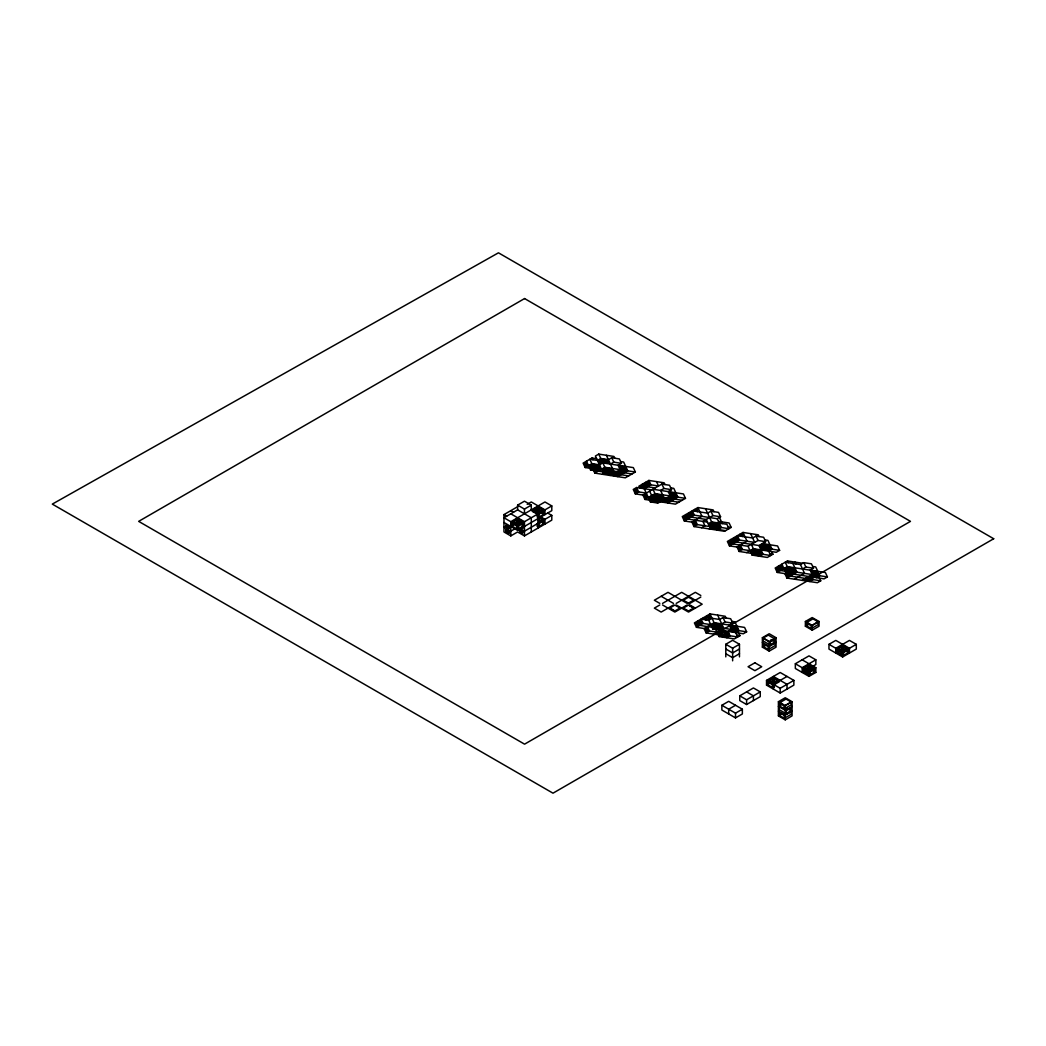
<?xml version="1.0" encoding="UTF-8"?>
<svg xmlns="http://www.w3.org/2000/svg" width="1046" height="1046" viewBox="0 0 1046 1046"><rect width="100%" height="100%" fill="white"/><g stroke="black" fill="none" stroke-linecap="round" stroke-linejoin="round"><path stroke-width="1.5" d="M762.377 647.16L762.377 637.694L769.202 633.745L776.04 637.694L776.04 647.16L769.202 651.109L762.377 647.16L766.47 644.794M769.202 651.109L769.202 641.643L776.04 637.694M596.638 458.671L592.049 457.965L583.132 463.117L585.172 467.523L589.748 468.229M614.813 458.226L613.989 456.461L598.757 454.108L595.396 456.03L603.568 473.642L611.191 474.819M584.858 463.796L585.969 463.156L586.793 464.908L585.668 465.562L584.858 463.796L586.074 463.378M503.963 522.49L517.626 530.374L551.791 510.657L551.791 505.924L517.626 525.641L503.963 517.757L517.626 509.86L517.626 505.126L524.464 501.191L531.29 505.126L531.29 509.86L538.128 513.808M585.172 467.523L591.866 463.653L599.489 464.829L602.836 462.907L633.327 467.614L635.367 472.021L625.325 477.813L594.834 473.106L593.605 470.465M547.699 513.024L551.791 515.39L551.791 520.124L524.464 535.905L517.626 531.956L510.788 535.905L503.963 531.956L503.963 514.606L517.626 506.709M589.486 465.679L591.513 464.502L593.043 467.797L591.016 468.974L589.486 465.679L591.761 465.065M598.404 460.528L600.43 459.351L601.96 462.646L599.933 463.823L598.404 460.528L600.652 459.979M527.197 504.342L531.29 501.975L544.966 509.86L544.966 514.606L537.33 510.082L537.33 507.218L538.115 507.676M593.788 465.875L597.358 465.418M602.718 460.724L606.288 460.253M586.479 461.194L590.559 469.994L593.906 468.059L601.528 469.236M610.08 475.459L620.121 469.667L618.081 465.261L621.429 463.326L619.389 458.933L611.766 457.743L608.419 459.678L600.796 458.501L597.449 460.436L589.826 459.259L593.906 468.059M598.94 465.222L593.056 464.319L594.586 467.614L600.443 468.516L598.94 465.222L597.436 466.006M609.387 463.365L607.857 460.07L606.366 460.855M593.278 464.777L598.234 465.548L596.207 466.712L598.56 466.019M602.208 459.625L607.164 460.397L605.137 461.561L607.478 460.868M517.626 505.126L524.464 509.075L531.29 505.126M598.207 468.177L598.927 466.83M597.867 467.444L599.031 467.052M595.893 470.818L595.135 470.7M597.737 470.02L599.018 469.275M598.024 470.608L600.051 469.445L594.337 468.556L592.311 469.732L598.024 470.608L597.279 469.013M594.834 473.106L604.876 467.3L635.367 472.021M610.459 464.084L613.806 462.149L621.429 463.326M602.496 469.327L604.523 468.15L606.052 471.445L604.026 472.622L602.496 469.327L604.745 468.778M506.016 525.249L509.088 526.635L508.748 528.413L506.016 526.831L506.016 525.249L509.088 526.635M512.501 522.464L512.501 525.327L511.716 524.883L511.716 522.006L516.829 519.051L517.613 519.509M537.33 507.218L532.205 510.173L539.043 514.122L544.168 511.167L544.168 514.031L539.043 516.986L537.199 516.986L537.199 514.122L544.038 510.173L538.206 506.787L532.937 509.82L532.937 510.67M512.448 521.666L517.705 518.62L523.536 522.006L523.536 524.87L522.739 525.34L522.83 521.575L517.561 524.621L512.448 521.666L512.448 522.503M522.739 522.464L523.667 523L523.667 525.863L518.541 528.818L516.698 528.818L511.586 525.863L511.586 523L518.411 519.051L518.411 521.915L523.536 524.87M506.016 526.831L509.088 528.217M511.716 524.883L516.829 521.928L516.829 519.051M533.486 512.305L537.33 510.082M522.412 522.098L519.679 520.516L519.679 522.098L521.039 522.882M511.586 525.863L512.501 525.327M517.613 522.372L518.411 521.915M538.115 510.54L538.912 510.082L544.038 513.037L544.038 510.173M510.788 526.439L517.626 522.49L517.626 517.757M535.395 512.239L538.128 510.657L538.128 505.924M606.798 469.523L610.367 469.053M506.016 529.982L509.088 531.368L508.748 533.146L506.016 531.564L506.016 529.982L509.088 531.368M519.679 522.098L521.392 522.686M602.457 474.283L606.915 471.707L614.538 472.884L606.366 455.285M613.479 472.164L611.949 468.87L609.217 470.36L612.198 470.883M611.57 469.667L610.119 470.504L610.681 471.733M532.937 509.82L538.062 512.775L543.332 509.742L543.24 513.494L544.038 513.037M506.016 531.564L509.088 532.95M511.586 523L516.698 525.955L523.536 522.006M511.716 522.006L518.541 525.955L523.667 523M514.894 528.805L510.788 531.172L503.963 527.223M610.759 473.668L612.028 472.923M611.034 474.256L613.061 473.093L607.347 472.204L605.32 473.38L611.034 474.256L610.289 472.661M620.003 467.484L623.573 467.013M625.142 466.83L619.271 465.915L620.801 469.209L626.659 470.125L625.142 466.83L622.422 468.32L624.763 467.627M618.552 471.315L620.553 470.164L626.253 471.04L624.227 472.217L618.526 471.328M519.679 529.982L522.752 531.368L522.412 533.146L519.679 531.564L519.679 529.982L522.752 531.368M522.412 528.413L522.752 526.635L522.412 528.413L521.039 527.615M538.115 520.006L538.912 519.548L539.043 514.122M519.679 531.564L522.752 532.95M617.258 475.485L618.526 474.753M620.605 473.55L621.873 472.818M623.952 471.615L625.233 470.883M617.532 476.087L619.559 474.91L613.858 474.021L611.832 475.198L617.532 476.087L616.8 474.479M620.879 474.152L622.906 472.975L617.205 472.099L615.205 473.25L620.879 474.152L620.147 472.557M538.062 522.255L543.332 519.208L539.488 516.986M617.702 476.636L627.744 470.844L623.651 462.044L620.618 461.574M543.332 519.208L543.24 522.961L544.038 522.503L544.038 519.64L537.199 523.588L537.199 526.452L539.043 526.452L544.168 523.497L544.168 520.633L538.206 517.09M551.791 515.39L524.464 531.172L520.359 528.805M538.115 523.052L539.043 523.588L544.168 520.633M651.854 489.881L636.609 487.514L633.261 489.45L635.301 493.856L642.924 495.033L661.896 484.076L669.518 485.252L671.558 489.659L668.211 491.594L670.251 495.987L657.986 503.074L650.364 501.897L642.192 484.298M664.942 484.546L664.132 482.794L648.886 480.428L638.845 486.233L639.655 487.985M634.987 490.129L636.112 489.489L636.922 491.241L635.811 491.895L634.987 490.129L636.203 489.698M641.185 488.234L640.57 486.913L641.682 486.259L641.943 488.351M643.918 484.978L645.029 484.324L645.853 486.089L644.741 486.73L643.918 484.978L645.134 484.546M647.265 483.043L648.376 482.402L649.2 484.154L648.089 484.808L647.265 483.043L648.481 482.611M640.57 486.913L641.786 486.482M635.301 493.856L638.648 491.921L646.271 493.097M644.231 488.704L650.926 484.834L658.549 486.011L656.509 481.618M644.65 495.712L645.774 495.059L646.585 496.824L645.474 497.465L644.65 495.712L645.879 495.281M642.924 495.033L644.964 499.426L655.018 493.634L685.496 498.354L683.456 493.947L652.966 489.24L657.058 498.04L664.681 499.217L660.588 490.417L663.935 488.482L671.558 489.659M649.278 497.582L651.305 496.419L652.835 499.713L650.808 500.89L649.278 497.582L651.566 496.968M652.626 495.66L654.652 494.483L656.182 497.778L654.155 498.955L652.626 495.66L654.874 495.098M656.94 495.856L660.51 495.386M650.364 501.897L657.058 498.04M662.798 498.367L661.49 495.543L659.359 496.693L662.275 497.203M660.693 496L662.079 495.203L663.609 498.497L657.738 497.582L656.208 494.287L662.079 495.203M655.489 499.687L657.476 498.537L663.19 499.413L661.164 500.589L655.45 499.7M661.7 496L660.248 496.837L660.824 498.066M657.542 501.923L658.81 501.191M660.889 499.988L662.157 499.256M657.816 502.525L659.843 501.348L654.129 500.472L652.103 501.635L657.816 502.525L657.071 500.929M670.146 493.804L673.702 493.346M675.285 493.163L669.414 492.248L670.944 495.543L676.788 496.445L675.285 493.163L672.565 494.653L674.905 493.96M667.4 501.819L668.669 501.086M670.748 499.883L672.016 499.151M674.095 497.948L675.363 497.216M667.675 502.407L669.702 501.243L663.988 500.354L661.961 501.531L667.675 502.407L666.93 500.812M671.022 500.485L673.049 499.308L667.335 498.432L665.334 499.583L671.022 500.485L670.277 498.877M674.369 498.55L676.396 497.373L670.682 496.497L668.682 497.648L674.369 498.55L673.624 496.955M667.832 502.969L677.873 497.177L673.794 488.364L670.748 487.894M685.496 498.354L675.455 504.146L660.209 501.792M697.904 507.558L682.28 516.58L684.319 520.973L691.942 522.15L701.984 516.358L697.904 507.558L713.15 509.912L713.96 511.677M684.006 517.247L685.13 516.606L685.941 518.371L684.829 519.012L684.006 517.247L685.222 516.829M687.353 515.325L688.477 514.671L689.288 516.436L688.176 517.077L687.353 515.325L688.569 514.894M690.7 513.39L691.824 512.736L692.635 514.501L691.524 515.142L690.7 513.39L691.916 512.958M696.898 511.481L696.283 510.16L697.394 509.52L697.656 511.599M696.283 510.16L697.499 509.742M684.319 520.973L694.361 515.181L717.229 518.711L720.576 516.776L718.537 512.383L710.914 511.206L707.567 513.141L692.321 510.775L694.361 515.181M693.668 522.83L694.792 522.189L695.603 523.941L694.492 524.595L693.668 522.83L694.884 522.412M691.942 522.15L693.982 526.556L697.329 524.621L709.528 526.504M720.576 516.776L712.954 515.6L702.912 521.405L704.952 525.798L701.605 527.733M708.299 523.863L711.646 521.941L726.892 524.294L728.931 528.701L713.686 526.334L709.227 528.91M709.266 523.954L711.293 522.791L712.823 526.086L710.796 527.249L709.266 523.954L711.555 523.34M713.581 524.151L717.138 523.693M718.72 523.497L712.849 522.595L714.379 525.89L720.223 526.792L718.72 523.497L716 525L718.341 524.294M719.269 523.118L720.956 522.216L721.531 523.471M711.372 528.426L717.072 529.315M717.53 528.295L718.798 527.563M717.804 528.897L719.831 527.72L714.117 526.831L712.091 528.008L717.804 528.897L717.059 527.289M716.85 530.087L721.309 527.511L717.229 518.711M718.458 521.353L729.127 523L731.167 527.406L724.473 531.276L693.982 526.556M743 532.44L727.375 541.462L729.415 545.855L737.038 547.032L747.079 541.24L743 532.44L758.245 534.794L759.056 536.559M729.101 542.129L730.226 541.488L731.036 543.253L729.925 543.894L729.101 542.129L730.33 541.71M732.448 540.194L733.573 539.553L734.384 541.318L733.272 541.959L732.448 540.194L733.677 539.775M735.796 538.272L736.92 537.618L737.731 539.383L736.619 540.024L735.796 538.272L737.025 537.84M741.993 536.363L741.379 535.042L742.503 534.401L742.752 536.48M741.379 535.042L742.595 534.624M729.415 545.855L739.47 540.063L754.702 542.416L750.623 533.617M734.07 537.592L736.109 541.998L758.978 545.528L765.672 541.658L763.632 537.265L756.01 536.088L752.662 538.01L737.417 535.657L739.47 540.063M738.777 547.712L739.888 547.071L740.699 548.823L739.587 549.477L738.777 547.712L739.993 547.293M737.038 547.032L739.091 551.438L742.438 549.503L750.047 550.68M730.723 539.527L732.762 543.92L748.008 546.287L758.049 540.481L765.672 541.658M746.7 552.615L753.395 548.745L776.263 552.288L779.61 550.353L777.57 545.96L762.325 543.593L764.365 547.999L779.61 550.353M751.015 550.771L753.042 549.595L754.571 552.903L752.545 554.066L751.015 550.771L753.264 550.222M759.945 545.62L761.972 544.443L763.502 547.738L761.475 548.915L759.945 545.62L762.194 545.071M659.817 604.967L654.351 608.118L661.177 612.067L673.48 604.967M662.549 603.385L681.678 592.337L702.18 604.183L688.516 612.067L676.213 604.967M755.33 550.967L758.899 550.51M764.26 545.816L767.816 545.358M748.008 546.287L752.1 555.086L755.447 553.151L770.68 555.504L768.64 551.111L771.987 549.176L767.908 540.377L764.861 539.906M761.187 553.491L759.88 550.654L757.749 551.817L760.089 551.111M761.017 549.935L764.365 547.999M759.082 551.124L760.468 550.314L761.998 553.609L756.127 552.706L754.597 549.412L760.468 550.314M769.398 545.162L763.528 544.247L765.057 547.555L770.902 548.457L769.398 545.162L767.908 545.947M763.737 544.718L768.705 545.489L766.679 546.653L769.019 545.96M759.278 555.112L760.547 554.367M768.209 549.961L769.477 549.215M676.213 603.385L695.342 592.337L700.807 595.501M759.553 555.701L761.58 554.537L755.866 553.648L753.839 554.825L759.553 555.701L758.808 554.105M768.483 550.549L770.51 549.385L764.796 548.496L762.769 549.673L768.483 550.549L767.738 548.954M674.526 605.268L669.662 608.079L674.775 611.034L680.044 608.001L675.154 605.281M759.723 556.263L763.07 554.328L758.978 545.528M688.503 603.111L693.72 600.103L688.503 597.201L683.326 600.195L688.412 603.058M771.687 551.582L772.916 554.223L767.333 557.44L752.1 555.086M687.144 604.967L674.84 612.067L662.549 604.967M689.876 603.385L700.807 597.07M688.19 605.281L683.326 608.079L688.503 611.008M688.451 611.034L693.72 608.001L688.974 605.255M802.713 563.297L787.468 560.944L775.191 568.03L777.23 572.424L784.853 573.613L789.312 571.024L827.425 576.921L825.386 572.528L787.272 566.631L777.23 572.424M776.917 568.71L778.041 568.056L778.852 569.822L777.74 570.462L776.917 568.71L778.132 568.279M780.264 566.775L781.388 566.121L782.199 567.886L781.087 568.527L780.264 566.775L781.48 566.344M784.892 568.645L786.919 567.481L788.449 570.776L786.422 571.953L784.892 568.645L787.141 568.096M726.081 618.029L725.257 616.264L710.012 613.91L694.4 622.919L696.44 627.325L704.063 628.502L714.104 622.71L744.582 627.417L746.635 631.823L743.288 633.758L712.797 629.038L706.665 615.833M696.126 623.599L697.237 622.958L698.061 624.71L696.937 625.364L696.126 623.599L697.342 623.181M699.473 621.664L700.585 621.023L701.408 622.788L700.284 623.429L699.473 621.664L700.689 621.246M705.658 619.768L705.056 618.448L706.168 617.807L706.429 619.886M708.404 616.512L709.515 615.872L710.326 617.624L709.214 618.278L708.404 616.512L709.619 616.094M705.056 618.448L706.272 618.016M789.207 568.841L792.763 568.383M795.875 571.495L794.345 568.2L791.626 569.691L793.966 568.998M789.312 571.024L785.232 562.225L800.478 564.592L803.825 562.656L811.448 563.833L813.487 568.24L810.14 570.162L812.18 574.568L802.138 580.36M786.579 574.28L787.703 573.639L788.514 575.405L787.403 576.045L786.579 574.28L787.795 573.862M793.613 571.142L794.345 569.809M793.273 570.423L794.437 570.031M696.44 627.325L703.134 623.455L710.757 624.632M791.299 573.783L790.541 573.679M793.156 572.986L794.424 572.254M793.43 573.587L795.457 572.41L789.743 571.534L787.716 572.698L793.43 573.587L792.685 571.992M784.853 573.613L786.893 578.007L796.934 572.214L792.855 563.415M802.517 568.985L805.865 567.05L813.487 568.24M726.735 637.733L730.082 635.798L728.042 631.392L731.389 629.47L729.35 625.063L732.697 623.128L730.657 618.735L723.034 617.545L719.687 619.48L712.065 618.304L708.717 620.239L701.095 619.062L703.134 623.455M711.711 624.724L713.738 623.56L715.281 626.855L713.254 628.018L711.711 624.724L714 624.109M705.788 629.182L706.9 628.541L707.724 630.293L706.599 630.934L705.788 629.182L707.004 628.751M794.515 579.183L804.557 573.391L800.478 564.592M716.026 624.92L719.596 624.462M704.063 628.502L706.102 632.908L709.45 630.973L717.072 632.15M712.797 629.038L716.144 627.103L746.635 631.823M721.178 624.266L715.294 623.364L716.824 626.659L722.681 627.561L721.178 624.266L718.445 625.77L720.799 625.063M721.727 623.887L725.074 621.952L732.697 623.128M812.062 572.384L815.632 571.927M818.743 575.025L817.214 571.731L814.481 573.234L816.821 572.528M808.362 578.32L807.8 577.104L809.709 576.634M719.975 629.064L721.256 628.332M720.249 629.666L722.276 628.489L716.575 627.6L714.549 628.777L720.249 629.666L719.517 628.058M713.725 634.085L723.767 628.28L717.634 615.087M718.04 632.242L720.066 631.065L721.596 634.36L719.57 635.537L718.04 632.242L720.289 631.692M809.316 580.386L810.598 579.654M816.011 576.529L817.292 575.784M809.604 580.988L811.631 579.811L805.917 578.935L803.89 580.099L809.604 580.988L808.859 579.392M816.298 577.117L818.325 575.954L812.611 575.065L810.585 576.241L816.298 577.117L815.553 575.522M809.761 581.55L813.108 579.615L811.879 576.974M816.455 577.68L819.803 575.745L815.723 566.945L812.677 566.474M722.341 632.438L725.911 631.967M731.272 627.273L734.841 626.816M715.843 629.509L719.112 636.556L722.459 634.621L737.705 636.975L735.665 632.582L739.012 630.646L734.92 621.847L731.886 621.376M737.142 629.797L735.822 626.972L733.691 628.123L736.031 627.43M729.023 635.079L727.493 631.784L725.989 632.569M735.024 627.43L736.41 626.632L737.94 629.927L732.069 629.012L730.539 625.717L736.41 626.632M721.832 631.339L726.787 632.111L724.76 633.275L727.101 632.582M819.502 578.15L820.731 580.792L817.384 582.727L786.893 578.007M827.425 576.921L824.078 578.856L785.964 572.96L781.885 564.16M726.29 636.569L727.571 635.837M735.22 631.418L736.502 630.686M726.578 637.171L728.604 636.007L722.891 635.118L720.864 636.282L726.578 637.171L725.832 635.576M735.495 632.019L737.522 630.843L731.821 629.967L729.794 631.13L735.495 632.019L734.763 630.424M738.711 633.052L739.94 635.693L734.357 638.91L719.112 636.556M725.793 656.875L725.793 644.258L732.631 640.309L739.47 644.258L739.47 656.875M725.793 644.258L732.631 648.206L739.47 644.258M739.47 648.991L732.631 652.939L725.793 648.991M763.162 638.073L768.274 635.118L775.112 639.067L775.112 641.93L770 644.885L763.162 640.95L763.162 638.073L770 642.022L775.112 639.067M739.47 653.724L732.631 657.673L725.793 653.724M805.381 621.494L812.206 617.545L819.044 621.494L819.044 626.227L812.206 630.176L805.381 626.227L805.381 621.494L812.206 625.443L819.044 621.494M763.162 646.585L768.274 649.54L775.112 645.604L775.112 642.728L768.274 646.676L763.162 643.721L763.162 646.585L765.894 645.016M806.165 622.788L813.004 618.84L818.116 621.795L818.116 624.658L811.291 628.607L806.165 625.652L806.165 622.788L811.291 625.743L818.116 621.795M805.381 626.227L809.473 623.861M721.858 705.279L728.683 701.33L742.359 709.214L742.359 713.96L735.521 717.896L721.858 710.012L721.858 705.279L735.521 713.163L742.359 709.214M739.757 695.838L753.421 687.954L760.259 691.903L760.259 696.636L746.596 704.52L739.757 700.585L739.757 695.838L746.596 699.787L760.259 691.903M766.522 680.397L780.185 672.5L793.862 680.397L793.862 685.13L780.185 693.014L766.522 685.13L766.522 680.397L780.185 688.281L793.862 680.397M802.164 659.817L815.841 667.701L815.841 672.434L809.003 676.383L795.339 668.486L795.339 663.752L809.003 655.868L815.841 659.817L815.841 664.55L802.164 672.434L802.164 667.701L815.841 659.817M828.968 644.336L835.793 640.4L849.457 648.285L849.457 653.018L842.631 649.082L835.793 653.018L835.793 648.285L849.457 640.4L856.295 644.336L856.295 649.082L842.631 656.966L828.968 649.082L828.968 644.336L842.631 652.233L856.295 644.336M767.437 680.698L773.439 677.311L779.27 680.698L772.432 684.646L767.306 681.691L767.306 684.555L772.432 687.51L774.275 687.51L774.275 684.646L767.437 680.698L767.437 683.574L768.222 684.019L768.169 680.345L773.295 683.313L778.564 680.266L778.564 681.103L773.439 678.148M767.306 681.691L774.145 677.743L774.145 680.606L766.522 685.13M767.437 683.574L772.563 680.619L772.563 677.743L773.347 678.2M735.521 705.279L728.683 709.214L728.683 713.96M773.36 684.332L787.023 676.448M774.275 684.646L779.388 681.691L778.472 681.155M802.962 671.859L803.08 668.015L809.081 664.615L814.912 668.002L814.912 670.878L814.115 671.336L814.206 667.57L808.937 670.617L803.812 667.662L803.877 671.336L802.962 671.859L808.074 674.814L808.989 674.291M842.618 654.874L841.703 655.397L836.591 652.443L836.708 648.598L842.71 645.199L848.541 648.598L848.659 652.456L843.547 655.411L836.708 651.462L841.834 648.507L848.659 652.456M808.989 666.642L809.081 664.615M808.205 667.923L803.08 670.878L809.918 674.827L815.043 671.872L815.043 669.009L808.205 665.06L808.205 667.923L815.841 672.434M814.912 670.878L809.787 667.923L808.989 668.381L809.003 663.752M836.591 652.443L837.506 651.92L837.441 648.245L842.566 651.2L847.835 648.167L847.744 651.92L848.541 651.462L843.416 648.507L842.618 648.965L842.631 644.336M809.787 667.923L809.787 665.047L802.962 668.995L808.074 671.95L814.912 668.002M843.416 648.507L843.416 645.644L836.591 649.579L841.703 652.534L848.541 648.598M815.841 667.701L809.003 671.65L795.339 663.752M803.08 668.015L809.918 671.963L815.043 669.009M842.631 656.966L842.618 652.011L843.547 652.547L848.659 649.592L841.834 645.644L841.834 648.507M842.618 653.135L842.566 651.2M778.407 701.696L785.245 697.747L792.07 701.696L792.07 715.895L785.245 719.844L778.407 715.895L778.407 701.696L785.245 705.645L792.07 701.696M779.192 702.99L786.03 699.042L791.155 701.997L791.155 704.86L784.317 708.809L779.192 705.854L779.192 702.99L784.317 705.945L791.155 701.997M782.513 704.063L778.407 706.429L786.03 710.757L791.155 707.802L791.155 710.665L786.03 713.62L779.192 709.685L779.192 706.821M785.245 710.378L792.07 706.429M779.192 715.32L784.317 718.275L791.155 714.34L791.155 711.463L784.317 715.412L779.192 712.457L779.192 715.32L781.924 713.751M778.407 715.895L782.513 713.529M607.857 460.07L601.986 459.155L603.516 462.45L609.373 463.365M600.077 460.305L600.94 460.449M619.494 466.385L624.449 467.157L625.874 469.994M591.147 465.457L592.023 465.601M611.949 468.87L606.065 467.954L607.595 471.262L613.453 472.164M606.288 468.425L611.243 469.196M604.157 469.105L605.033 469.249M613.727 471.118L632.019 473.956M590.559 469.994L602.758 471.877M613.427 473.524L628.672 475.891M655.201 487.946L647.579 486.769L645.539 482.363M669.623 492.718L674.592 493.49M656.43 494.758L661.386 495.529M654.299 495.438L655.162 495.582M663.857 497.451L682.149 500.289M650.939 497.373L651.815 497.504M663.556 499.857L678.802 502.211M661.334 501.152L653.711 499.962L649.618 491.162M644.964 499.426L649.553 500.145M718.694 521.862L720.956 522.216M718.903 522.333L720.249 522.542M707.501 522.111L687.667 519.038L685.627 514.645M713.058 523.065L718.027 523.824M710.927 523.745L711.803 523.876M728.121 526.936L731.167 527.406M725.584 530.623L710.339 528.269L706.259 519.47L691.014 517.116L688.974 512.71M761.606 545.397L762.482 545.541M754.82 549.869L759.775 550.641M752.689 550.562L753.551 550.693M769.869 553.752L772.916 554.223M739.091 551.438L751.29 553.321M794.345 568.2L788.475 567.285L790.005 570.58L795.849 571.495M817.214 571.731L811.33 570.828L812.86 574.123L818.717 575.025M788.684 567.756L793.653 568.527M811.552 571.286L816.508 572.057M786.553 568.436L787.429 568.566M785.167 571.208L780.578 570.501L778.538 566.095M806.244 577.993L812.023 578.896M820.731 580.792L790.24 576.071L789.024 573.43M715.516 623.834L720.472 624.593M730.762 626.188L735.717 626.959M713.385 624.514L714.261 624.645M711.986 627.273L699.787 625.39L697.747 620.997M727.493 631.784L721.609 630.869L723.139 634.164L728.997 635.079M719.7 632.019L720.576 632.163M736.894 635.223L739.94 635.693M706.102 632.908L718.301 634.791M836.708 648.598L837.506 649.056M551.791 505.924L544.966 501.975L510.788 521.706L510.788 535.905M771.007 639.564L776.04 642.427L769.202 646.376L762.377 642.427M544.168 511.167L538.206 507.624L538.206 506.787M762.377 637.694L769.202 641.643M537.199 514.122L532.087 511.167L538.912 507.218L538.912 510.082M540.86 516.972L544.966 519.339L544.966 524.072L537.33 519.561M540.194 517.417L544.038 519.64M687.144 603.385L668.015 592.337L654.351 600.234L659.817 603.385M689.889 604.967L695.342 608.118M688.83 605.281L693.616 608.053M538.912 519.548L544.038 522.503M517.626 509.86L531.29 517.757L531.29 531.956M661.177 596.285L673.48 603.385M510.788 510.657L513.534 512.239M510.788 513.808L524.464 521.706L524.464 535.905M522.83 522.412L517.705 519.457L517.705 518.62M669.715 608.053L674.84 611.008M503.963 514.606L506.695 516.175M516.829 521.928L524.464 526.439M521.392 527.419L522.752 528.217M774.145 680.606L776.707 682.084M772.563 680.619L776.093 682.763M787.05 708.299L792.07 711.162L785.245 715.111L778.407 711.162M746.596 691.903L753.421 695.838L753.421 700.585M816.612 572.07L817.933 574.908M815.383 573.365L815.945 574.594M814.246 572.724L815.056 574.463M811.095 576.856L812.049 578.896M803.825 562.656L805.865 567.05M810.284 576.725L811.238 578.778M808.676 577.235L809.251 578.464M795.091 562.12L795.901 563.886M793.757 568.54L795.065 571.364M793.666 570.475L793.992 571.208M792.515 569.835L793.09 571.064M791.391 569.181L792.188 570.92M787.468 560.944L788.279 562.696M785.912 568.815L787.167 571.521M786.958 574.346L787.677 575.888M780.643 566.827L781.362 568.37M768.81 545.502L770.118 548.339M767.568 546.797L768.143 548.026M777.296 568.763L778.015 570.305M766.443 546.156L767.241 547.882M760.965 545.777L762.22 548.483M756.01 536.088L758.049 540.481M758.638 551.948L759.213 553.177M757.513 551.307L758.324 553.046M751.355 544.351L755.447 553.151M752.035 550.928L753.29 553.635M741.758 535.107L742.372 536.428M739.653 534.375L740.463 536.127M740.385 545.097L742.438 549.503M736.188 538.324L736.894 539.867M739.156 547.777L739.862 549.307M732.841 540.259L733.547 541.802M719.465 517.43L722.315 523.588M720.354 522.555L720.72 523.34M729.493 542.194L730.2 543.737M718.131 523.85L719.439 526.674M710.914 511.206L712.954 515.6M716.889 525.131L717.464 526.373M715.765 524.491L716.562 526.23M705.527 508.735L713.686 526.334M710.286 524.111L711.542 526.818M696.662 510.226L697.277 511.546M694.557 509.494L695.368 511.246M695.289 520.228L697.329 524.621M691.079 513.442L691.798 514.985M694.047 522.895L694.766 524.425M687.732 515.377L688.451 516.92M674.683 493.503L676.004 496.327M684.385 517.312L685.104 518.855M673.454 494.797L674.016 496.026M672.33 494.143L673.127 495.882M734.58 628.267L735.155 629.496M733.455 627.613L734.266 629.352M661.896 484.076L663.935 488.482M723.034 617.545L725.074 621.952M726.892 632.124L728.212 634.961M725.649 633.418L726.225 634.647M724.525 632.778L725.336 634.504M720.576 624.619L721.897 627.443M659.124 496.183L659.934 497.922M660.418 498.994L661.164 500.589M719.334 625.9L719.91 627.142M718.21 625.26L719.02 626.999M720.419 630.215L722.459 634.621M648.886 480.428L650.926 484.834M719.06 632.399L720.315 635.105M710.012 613.91L716.144 627.103M647.644 483.095L648.363 484.638M653.645 495.817L654.901 498.524M712.744 624.88L714 627.587M708.783 616.578L709.489 618.108M650.298 497.739L651.553 500.459M644.297 485.03L645.016 486.573M705.435 618.5L706.05 619.82M703.317 617.768L704.141 619.533M707.41 626.567L709.45 630.973M640.95 486.965L641.564 488.286M645.042 495.765L645.748 497.308M706.168 629.234L706.887 630.777M699.852 621.729L700.572 623.272M636.609 487.514L638.648 491.921M635.367 490.182L636.086 491.725M696.505 623.664L697.224 625.194M623.311 468.464L623.887 469.693M622.187 467.81L622.998 469.549M623.494 470.622L624.227 472.217M611.766 457.743L613.806 462.149M607.268 460.41L608.589 463.247M611.348 469.209L612.668 472.047M606.026 461.704L606.602 462.933M604.902 461.051L605.712 462.79M608.981 469.863L609.792 471.589M598.757 454.108L606.915 471.707M599.423 460.685L600.679 463.391M603.516 469.484L604.771 472.191M598.338 465.562L599.659 468.399M598.247 467.497L598.587 468.229M597.096 466.856L597.671 468.085M592.049 457.965L592.873 459.73M595.972 466.215L596.782 467.954M590.506 465.836L591.761 468.543M585.237 463.862L585.956 465.392M843.547 652.547L843.547 655.411M841.703 652.534L841.703 655.397M812.206 625.443L812.206 630.176M811.291 625.743L811.291 628.607M809.918 671.963L809.918 674.827M808.937 670.617L809.003 676.383M808.074 671.95L808.074 674.814M787.023 689.066L787.023 684.332L773.36 676.448L773.36 681.181M786.03 710.757L786.03 713.62M785.245 705.645L785.245 719.844M784.317 705.945L784.317 708.809M784.317 715.412L784.317 718.275M780.185 688.281L780.185 693.014M773.347 684.11L773.36 689.066M773.295 683.313L773.295 684.149M772.432 684.646L772.432 687.51M770 642.022L770 644.885M768.274 646.676L768.274 649.54M746.596 699.787L746.596 704.52M735.521 713.163L735.521 717.896M732.631 648.206L732.631 660.824M539.043 523.588L539.043 526.452M538.062 512.775L538.128 528.008M524.464 509.075L524.464 513.808M522.412 531.564L522.412 533.146M520.019 520.32L520.019 521.902M520.019 529.786L520.019 531.368M518.541 525.955L518.541 528.818M517.561 524.621L517.626 530.374M516.698 525.955L516.698 528.818M508.748 526.831L508.748 528.413M508.748 531.564L508.748 533.146M506.356 525.053L506.356 526.635M506.356 529.786L506.356 531.368M524.569 298.555L138.66 521.366L524.569 744.164L910.478 521.366L524.569 298.555M754.898 662.785L748.06 666.733L754.898 670.669L761.723 666.733L754.898 662.785M993.7 538.742L552.994 793.182L52.3 504.107L498.458 252.818L993.7 538.742"/></g></svg>
